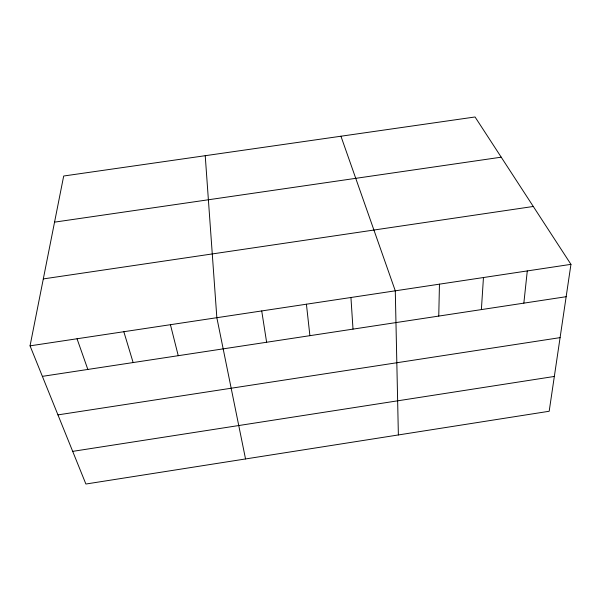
<?xml version="1.0" encoding="UTF-8"?>
<svg xmlns="http://www.w3.org/2000/svg" width="601" height="601" viewBox="0 0 601 601"><rect width="100%" height="100%" fill="white"/><g stroke="black" fill="none" stroke-linecap="round" stroke-linejoin="round"><path stroke-width="0.9" d="M438.753 316.081L439.459 284.16M481.378 309.598L483.459 277.534M523.847 303.137L527.287 270.931M570.95 264.35L549.179 411.264L85.89 484.023L30.05 345.845L63.691 176.01L475.053 116.977L570.95 264.35L30.05 345.845M72.698 451.366L554.34 376.451M57.951 414.885L560.094 337.627M42.378 376.354L566.157 296.706M43.31 278.917L533.29 206.474M54.556 222.145L501.211 157.184M77.033 338.769L87.844 369.442M340.94 136.224L395.285 290.816L398.373 434.951M123.829 331.714L133.137 362.553M170.436 324.698L178.249 355.694M245.539 458.954L216.848 317.704L205.226 155.697M261.72 310.942L266.619 342.254M306.42 304.211L309.898 335.674M350.939 297.503L353.012 329.115"/></g></svg>
